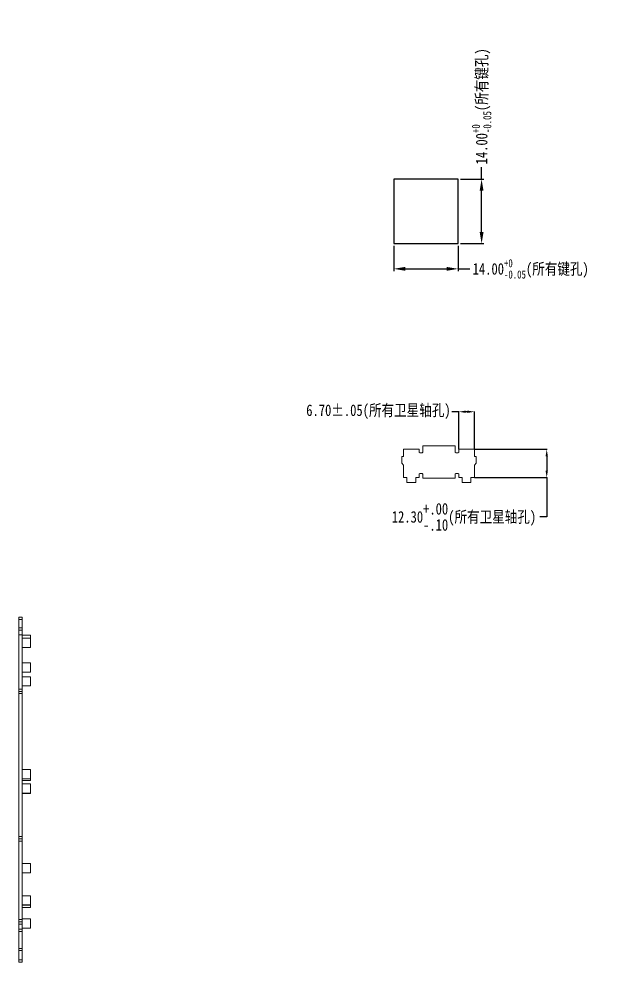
# Model space of a CAD drawing. Header units: inches. Extents: x 633 to 1402, y 68 to 485.
# Drawn here: x 1141.9 to 1402.1, y 67.8 to 477.2 of the extents above; entities that cross this region are included whole.
import ezdxf

# ---------------------------------------------------------------- set-up
doc = ezdxf.new("R2010")
doc.units = ezdxf.units.IN
doc.header["$LTSCALE"] = 2.574606
doc.header["$MEASUREMENT"] = 0
doc.header["$PDMODE"] = 3
doc.header["$PDSIZE"] = 0.3125
doc.layers.get('0').update_dxf_attribs({"linetype": 'CONTINUOUS'})
doc.layers.get('Defpoints').update_dxf_attribs({"linetype": 'CONTINUOUS'})
doc.styles.get("Standard").update_dxf_attribs({"font": 'txt', "width": 0.8})
doc.dimstyles.new('副本 (2) STANDARD', dxfattribs={"dimtxt": 5, "dimasz": 5, "dimexe": 1, "dimexo": 1, "dimgap": 0.09, "dimtad": 0, "dimzin": 4, "dimdsep": 46, "dimtxsty": 'Standard', "dimblk": '_FILLED', "dimcen": 0.09, "dimazin": 1, "dimtp": 0.01, "dimtm": 0.01, "dimtfac": 1, "dimtofl": 0, "dimtmove": 0, "dimatfit": 3, "dimldrblk": '_FILLED', "dimfxl": 1, "dimtolj": 1, "dimtzin": 4, "dimarcsym": 0})
doc.dimstyles.new('副本 STANDARD', dxfattribs={"dimtxt": 5, "dimasz": 3, "dimexe": 0.125, "dimexo": 0.0625, "dimgap": 0.09, "dimtad": 0, "dimtoh": 1, "dimzin": 4, "dimdsep": 46, "dimtxsty": 'Standard', "dimblk": '_FILLED', "dimcen": 0.09, "dimazin": 1, "dimtp": 0.01, "dimtm": 0.01, "dimtfac": 1, "dimtofl": 0, "dimtmove": 0, "dimatfit": 3, "dimldrblk": '_FILLED', "dimfxl": 1, "dimtolj": 1, "dimtzin": 4, "dimarcsym": 0})

# ---------------------------------------------------------------- blocks, each defined once
blk = doc.blocks.new('_FILLED')
at = {"color": 0, "linetype": 'ByBlock'}
blk.add_solid([(0, 0), (-1, 0.167), (-1, -0.167)], dxfattribs=at)
blk = doc.blocks.new('*D11')
at = {"color": 0, "lineweight": -2, "transparency": 16777216}
for p, q in [((1342.79, 407.6), (1342.79, 412.73)), ((1333.63, 407.6), (1343.79, 407.6)), ((1342.79, 384.6), (1342.79, 402.6)), ((1333.63, 379.6), (1343.79, 379.6))]:
    blk.add_line(p, q, dxfattribs=at)
at = {"layer": 'Defpoints', "color": 0, "transparency": 16777216}
for p in [(1332.63, 407.6), (1342.79, 407.6), (1332.63, 379.6)]:
    blk.add_point(p, dxfattribs=at)
at = {"color": 0, "lineweight": -2, "transparency": 16777216, "xscale": 5, "yscale": 5, "zscale": 5}
for p, rotation in [((1342.79, 407.6), 90), ((1342.79, 379.6), 270)]:
    blk.add_blockref('_FILLED', p, dxfattribs=dict(at, rotation=rotation))
at = {"color": 0, "transparency": 16777216, "insert": (1342.79, 439.19), "char_height": 5, "attachment_point": 5, "rotation": 90}
blk.add_mtext('\\A1;14.00{\\H0.7x;\\S+0^ -0.05;}({\\fSimSun|b0|i0|c134|p2;所有键孔})', dxfattribs=at)
blk = doc.blocks.new('*D12')
at = {"color": 0, "lineweight": -2, "transparency": 16777216}
for p, q in [((1304.63, 378.6), (1304.63, 367.65)), ((1332.63, 378.6), (1332.63, 367.65)), ((1309.63, 368.65), (1327.63, 368.65)), ((1332.63, 368.65), (1337.63, 368.65))]:
    blk.add_line(p, q, dxfattribs=at)
at = {"layer": 'Defpoints', "color": 0, "transparency": 16777216}
for p in [(1304.63, 379.6), (1332.63, 379.6), (1332.63, 368.65)]:
    blk.add_point(p, dxfattribs=at)
at = {"color": 0, "lineweight": -2, "transparency": 16777216, "xscale": 5, "yscale": 5, "zscale": 5, "rotation": 180}
blk.add_blockref('_FILLED', (1304.63, 368.65), dxfattribs=at)
at = {"color": 0, "lineweight": -2, "transparency": 16777216, "xscale": 5, "yscale": 5, "zscale": 5}
blk.add_blockref('_FILLED', (1332.63, 368.65), dxfattribs=at)
at = {"color": 0, "transparency": 16777216, "insert": (1364.1, 368.65), "char_height": 5, "attachment_point": 5}
blk.add_mtext('\\A1;14.00{\\H0.7x;\\S+0^ -0.05;}({\\fSimSun|b0|i0|c134|p2;所有键孔})', dxfattribs=at)
blk = doc.blocks.new('*D14')
at = {"color": 0, "lineweight": -2, "transparency": 16777216}
for p, q in [((1339.7, 290.33), (1371.19, 290.33)), ((1371.06, 287.33), (1371.06, 281.03)), ((1339.7, 278.03), (1371.19, 278.03)), ((1371.06, 278.03), (1371.06, 261.01)), ((1371.06, 261.01), (1368.06, 261.01))]:
    blk.add_line(p, q, dxfattribs=at)
at = {"layer": 'Defpoints', "color": 0, "transparency": 16777216}
for p in [(1339.64, 290.33), (1339.64, 278.03), (1371.06, 278.03)]:
    blk.add_point(p, dxfattribs=at)
at = {"color": 0, "lineweight": -2, "transparency": 16777216, "xscale": 3, "yscale": 3, "zscale": 3}
for p, rotation in [((1371.06, 290.33), 90), ((1371.06, 278.03), 270)]:
    blk.add_blockref('_FILLED', p, dxfattribs=dict(at, rotation=rotation))
at = {"color": 0, "transparency": 16777216, "insert": (1335.14, 261.01), "char_height": 5, "attachment_point": 5}
blk.add_mtext('\\A1;12.30\\S+.00^ -.10;({\\fSimSun|b0|i0|c134|p2;所有卫星轴孔})', dxfattribs=at)
blk = doc.blocks.new('*D15')
at = {"color": 0, "lineweight": -2, "transparency": 16777216}
for p, q in [((1332.94, 306.63), (1329.94, 306.63)), ((1332.94, 290.39), (1332.94, 306.76)), ((1336.64, 306.63), (1335.94, 306.63)), ((1339.64, 290.39), (1339.64, 306.76))]:
    blk.add_line(p, q, dxfattribs=at)
at = {"layer": 'Defpoints', "color": 0, "transparency": 16777216}
for p in [(1339.64, 306.63), (1332.94, 290.33), (1339.64, 290.33)]:
    blk.add_point(p, dxfattribs=at)
at = {"color": 0, "lineweight": -2, "transparency": 16777216, "xscale": 3, "yscale": 3, "zscale": 3, "rotation": 180}
blk.add_blockref('_FILLED', (1332.94, 306.63), dxfattribs=at)
at = {"color": 0, "lineweight": -2, "transparency": 16777216, "xscale": 3, "yscale": 3, "zscale": 3}
blk.add_blockref('_FILLED', (1339.64, 306.63), dxfattribs=at)
at = {"color": 0, "transparency": 16777216, "insert": (1298.02, 306.63), "char_height": 5, "attachment_point": 5}
blk.add_mtext('\\A1;6.70±.05({\\fSimSun|b0|i0|c134|p2;所有卫星轴孔})', dxfattribs=at)

msp = doc.modelspace()

# ---------------------------------------------------------------- linework, layer by layer
at = {"color": 7, "linetype": 'Continuous'}
for p, q in [((1332.635, 407.599), (1304.635, 407.599)), ((1304.635, 407.599), (1304.635, 379.599)), ((1332.635, 379.599), (1332.635, 407.599)), ((1304.635, 379.599), (1332.635, 379.599))]:
    msp.add_line(p, q, dxfattribs=at)
at = {"color": 7, "linetype": 'Continuous', "lineweight": 15}
for p, q in [((1317.29, 291.826), (1331.29, 291.826)), ((1317.29, 289.126), (1317.29, 291.826)), ((1331.29, 291.826), (1331.29, 289.126)), ((1308.115, 287.226), (1308.94, 287.226)), ((1308.115, 284.326), (1308.115, 287.226)), ((1308.94, 290.326), (1315.64, 290.326)), ((1308.94, 287.226), (1308.94, 290.326)), ((1315.64, 290.326), (1315.64, 289.126)), ((1315.94, 288.826), (1316.99, 288.826)), ((1331.59, 288.826), (1332.64, 288.826)), ((1332.94, 290.326), (1339.64, 290.326)), ((1332.94, 289.126), (1332.94, 290.326)), ((1339.64, 290.326), (1339.64, 287.226)), ((1339.64, 287.226), (1340.465, 287.226)), ((1340.465, 287.226), (1340.465, 284.326)), ((1308.94, 283.501), (1308.115, 284.326)), ((1308.94, 278.026), (1308.94, 283.501)), ((1340.465, 284.326), (1339.64, 283.501)), ((1339.64, 283.501), (1339.64, 278.026)), ((1315.64, 279.526), (1315.64, 278.026)), ((1316.99, 279.826), (1315.94, 279.826)), ((1317.29, 277.826), (1317.29, 279.526)), ((1331.29, 279.526), (1331.29, 277.826)), ((1332.64, 279.826), (1331.59, 279.826)), ((1332.94, 278.026), (1332.94, 279.526)), ((1310.39, 278.026), (1308.94, 278.026)), ((1310.39, 275.976), (1310.39, 278.026)), ((1314.19, 275.976), (1310.39, 275.976)), ((1314.19, 278.026), (1314.19, 275.976)), ((1315.64, 278.026), (1314.19, 278.026)), ((1331.29, 277.826), (1317.29, 277.826)), ((1334.39, 278.026), (1332.94, 278.026)), ((1334.39, 275.976), (1334.39, 278.026)), ((1338.19, 275.976), (1334.39, 275.976)), ((1338.19, 278.026), (1338.19, 275.976)), ((1339.64, 278.026), (1338.19, 278.026)), ((1143.447, 217.454), (1141.947, 217.454)), ((1141.947, 216.454), (1141.947, 217.454)), ((1143.447, 216.454), (1143.447, 217.454)), ((1141.947, 216.454), (1143.447, 216.454)), ((1141.947, 212.826), (1141.947, 216.454)), ((1143.447, 212.826), (1143.447, 216.454)), ((1141.947, 212.826), (1143.447, 212.826)), ((1141.947, 211.826), (1141.947, 212.826)), ((1141.947, 211.826), (1143.447, 211.826)), ((1141.947, 209.826), (1141.947, 211.826)), ((1141.947, 209.826), (1143.447, 209.826)), ((1141.947, 186.276), (1141.947, 209.826)), ((1143.447, 212.826), (1143.447, 211.826)), ((1143.448, 211.826), (1143.447, 211.826)), ((1143.447, 186.276), (1143.447, 209.826)), ((1146.947, 209.69), (1143.447, 209.69)), ((1146.947, 208.326), (1146.947, 209.69)), ((1146.947, 208.326), (1143.447, 208.326)), ((1146.947, 204.326), (1146.947, 208.326)), ((1143.447, 204.326), (1146.947, 204.326)), ((1146.947, 197.599), (1143.447, 197.599)), ((1146.947, 193.599), (1146.947, 197.599)), ((1143.447, 193.599), (1146.947, 193.599)), ((1146.947, 191.609), (1143.447, 191.609)), ((1146.947, 187.609), (1146.947, 191.609)), ((1141.947, 186.276), (1143.447, 186.276)), ((1141.947, 185.276), (1141.947, 186.276)), ((1141.947, 184.276), (1141.947, 185.276)), ((1141.947, 185.276), (1143.447, 185.276)), ((1141.947, 184.276), (1143.447, 184.276)), ((1141.947, 122.276), (1141.947, 184.276)), ((1143.447, 187.609), (1146.947, 187.609)), ((1143.447, 122.276), (1143.447, 184.276)), ((1146.947, 151.336), (1143.447, 151.336)), ((1146.947, 147.336), (1146.947, 151.336)), ((1143.447, 147.336), (1146.947, 147.336)), ((1143.447, 146.651), (1146.947, 146.651)), ((1146.947, 145.155), (1143.447, 145.155)), ((1146.947, 146.651), (1146.947, 147.336)), ((1146.947, 141.155), (1146.947, 145.155)), ((1143.447, 141.155), (1146.947, 141.155)), ((1143.447, 140.912), (1146.947, 140.912)), ((1146.947, 140.912), (1146.947, 141.155)), ((1141.947, 121.276), (1141.947, 122.276)), ((1141.947, 122.276), (1143.447, 122.276)), ((1141.947, 121.276), (1143.447, 121.276)), ((1141.947, 120.276), (1141.947, 121.276)), ((1143.447, 120.276), (1141.947, 120.276)), ((1141.947, 86.206), (1141.947, 120.276)), ((1143.447, 86.206), (1143.447, 120.276)), ((1146.947, 110.576), (1143.447, 110.576)), ((1146.947, 106.576), (1146.947, 110.576)), ((1143.447, 106.576), (1146.947, 106.576)), ((1146.947, 96.56), (1143.447, 96.56)), ((1146.947, 92.56), (1146.947, 96.56)), ((1143.447, 92.56), (1146.947, 92.56)), ((1143.447, 92.526), (1146.947, 92.526)), ((1143.447, 91.526), (1146.947, 91.526)), ((1146.947, 92.526), (1146.947, 92.56)), ((1146.947, 91.526), (1146.947, 92.526)), ((1141.947, 86.206), (1143.447, 86.206)), ((1141.947, 85.206), (1141.947, 86.206)), ((1146.947, 86.551), (1143.447, 86.551)), ((1146.947, 82.551), (1146.947, 86.551)), ((1141.947, 85.206), (1143.447, 85.206)), ((1141.947, 84.205), (1141.947, 85.206)), ((1143.447, 84.205), (1141.947, 84.205)), ((1141.947, 82.033), (1141.947, 84.205)), ((1143.447, 82.034), (1141.947, 82.033)), ((1141.947, 81.04), (1141.947, 82.033)), ((1143.447, 84.205), (1143.447, 82.034)), ((1143.447, 82.551), (1146.947, 82.551)), ((1141.947, 81.04), (1143.447, 81.04)), ((1141.947, 73.724), (1141.947, 81.04)), ((1143.447, 73.724), (1143.447, 81.04)), ((1141.947, 73.724), (1143.447, 73.724)), ((1141.947, 73.717), (1141.947, 73.724)), ((1141.947, 73.717), (1143.448, 73.717)), ((1141.947, 72.861), (1141.947, 73.717)), ((1143.447, 72.864), (1141.947, 72.861)), ((1141.947, 68.751), (1141.947, 72.861)), ((1143.447, 68.751), (1143.447, 72.864)), ((1141.947, 68.751), (1143.447, 68.751)), ((1141.947, 67.751), (1141.947, 68.751)), ((1141.947, 67.751), (1143.447, 67.751))]:
    msp.add_line(p, q, dxfattribs=at)
for centre, start, end in [((1315.94, 289.126), 180, 270), ((1316.99, 289.126), 270, 0), ((1331.59, 289.126), 180, 270), ((1332.64, 289.126), 270, 0), ((1315.94, 279.526), 90, 180), ((1316.99, 279.526), 0, 90), ((1331.59, 279.526), 90, 180), ((1332.64, 279.526), 0, 90)]:
    msp.add_arc(centre, 0.3, start, end, dxfattribs=at)
for points, knots in [([(1143.447, 209.826), (1143.447, 210.088), (1143.447, 210.349), (1143.447, 210.833), (1143.447, 211.055), (1143.447, 211.425), (1143.447, 211.573), (1143.447, 211.774), (1143.447, 211.826), (1143.447, 211.826)], [0, 0, 0, 0, 0.25, 0.25, 0.5, 0.5, 0.75, 0.75, 1, 1, 1, 1]), ([(1143.447, 185.276), (1143.447, 185.277), (1143.447, 185.278), (1143.447, 185.292), (1143.447, 185.314), (1143.447, 185.356), (1143.447, 185.434), (1143.447, 185.564), (1143.447, 185.723), (1143.447, 185.9), (1143.447, 186.087), (1143.447, 186.213), (1143.447, 186.276)], [0, 0, 0, 0, 0.060259, 0.1200207, 0.1798243, 0.2402078, 0.3699983, 0.5001303, 0.629921, 0.7600531, 0.8799433, 1, 1, 1, 1]), ([(1143.447, 184.276), (1143.447, 184.538), (1143.447, 184.798), (1143.447, 185.168), (1143.447, 185.276), (1143.447, 185.276)], [0, 0, 0, 0, 0.5, 0.5, 1, 1, 1, 1]), ([(1143.447, 121.276), (1143.447, 121.276), (1143.447, 121.383), (1143.447, 121.754), (1143.447, 122.014), (1143.447, 122.276)], [0, 0, 0, 0, 0.5, 0.5, 1, 1, 1, 1]), ([(1143.447, 120.276), (1143.447, 120.307), (1143.447, 120.37), (1143.447, 120.463), (1143.447, 120.555), (1143.447, 120.679), (1143.447, 120.829), (1143.447, 120.987), (1143.447, 121.118), (1143.447, 121.209), (1143.447, 121.266), (1143.447, 121.272), (1143.447, 121.276)], [0, 0, 0, 0, 0.060259, 0.1200207, 0.1798243, 0.2402078, 0.3699983, 0.5001303, 0.629921, 0.7600531, 0.8799433, 1, 1, 1, 1]), ([(1143.447, 85.206), (1143.447, 85.206), (1143.447, 85.313), (1143.447, 85.684), (1143.447, 85.944), (1143.447, 86.206)], [0, 0, 0, 0, 0.5, 0.5, 1, 1, 1, 1]), ([(1143.447, 84.205), (1143.447, 84.238), (1143.447, 84.304), (1143.447, 84.401), (1143.447, 84.496), (1143.447, 84.619), (1143.447, 84.765), (1143.447, 84.917), (1143.447, 85.043), (1143.447, 85.135), (1143.447, 85.195), (1143.447, 85.202), (1143.447, 85.206)], [0, 0, 0, 0, 0.0627969, 0.1250266, 0.1872995, 0.2502248, 0.375021, 0.500151, 0.6249449, 0.7500737, 0.8749516, 1, 1, 1, 1]), ([(1143.447, 81.04), (1143.447, 81.068), (1143.447, 81.188), (1143.447, 81.55), (1143.447, 81.792), (1143.447, 82.034)], [0, 0, 0, 0, 0.5, 0.5, 1, 1, 1, 1]), ([(1143.447, 72.864), (1143.447, 72.891), (1143.447, 72.945), (1143.447, 73.026), (1143.447, 73.106), (1143.447, 73.214), (1143.447, 73.346), (1143.447, 73.49), (1143.447, 73.617), (1143.447, 73.717), (1143.447, 73.795), (1143.447, 73.824), (1143.447, 73.839)], [0, 0, 0, 0, 0.0608522, 0.1213442, 0.1818843, 0.2428799, 0.3712943, 0.5000986, 0.6285131, 0.7573175, 0.878563, 1, 1, 1, 1]), ([(1143.447, 67.751), (1143.447, 67.751), (1143.447, 67.858), (1143.447, 68.229), (1143.447, 68.489), (1143.447, 68.751)], [0, 0, 0, 0, 0.5, 0.5, 1, 1, 1, 1])]:
    msp.add_open_spline(points, degree=3, knots=knots, dxfattribs=at)

# ---------------------------------------------------------------- dimensions: what is measured, and where the dimension line sits
at = {"color": 3}
dim = msp.add_linear_dim(base=(1342.792, 407.599), p1=(1332.635, 379.599), p2=(1332.635, 407.599), angle=90, text='14.00{\\H0.7x;\\S+0^ -0.05;}({\\fSimSun|b0|i0|c134|p2;所有键孔})', dimstyle='副本 (2) STANDARD', dxfattribs=at)
dim.commit()
dim.dimension.update_dxf_attribs({"geometry": '*D11', "text_midpoint": (1342.792, 439.194), "dimtype": 160})
dim = msp.add_linear_dim(base=(1332.635, 368.651), p1=(1304.635, 379.599), p2=(1332.635, 379.599), text='14.00{\\H0.7x;\\S+0^ -0.05;}({\\fSimSun|b0|i0|c134|p2;所有键孔})', dimstyle='副本 (2) STANDARD', dxfattribs=at)
dim.commit()
dim.dimension.update_dxf_attribs({"geometry": '*D12', "text_midpoint": (1364.099, 368.651), "dimtype": 160})
dim = msp.add_linear_dim(base=(1339.64, 306.631), p1=(1332.94, 290.326), p2=(1339.64, 290.326), text='<>({\\fSimSun|b0|i0|c134|p2;所有卫星轴孔})', dimstyle='副本 STANDARD', override={"dimtol": 1, "dimtp": 0.05, "dimtm": 0.05}, dxfattribs=at)
dim.commit()
dim.dimension.update_dxf_attribs({"geometry": '*D15', "text_midpoint": (1298.021, 306.631), "dimtype": 160})
dim = msp.add_linear_dim(base=(1371.063, 278.026), p1=(1339.64, 290.326), p2=(1339.64, 278.026), angle=90, text='<>({\\fSimSun|b0|i0|c134|p2;所有卫星轴孔})', dimstyle='副本 STANDARD', override={"dimgap": 0.09, "dimtol": 1, "dimlim": 0, "dimtp": 0, "dimtm": 0.1}, dxfattribs=at)
dim.commit()
dim.dimension.update_dxf_attribs({"geometry": '*D14', "text_midpoint": (1335.144, 261.008), "dimtype": 160})

doc.saveas('drawing.dxf')
